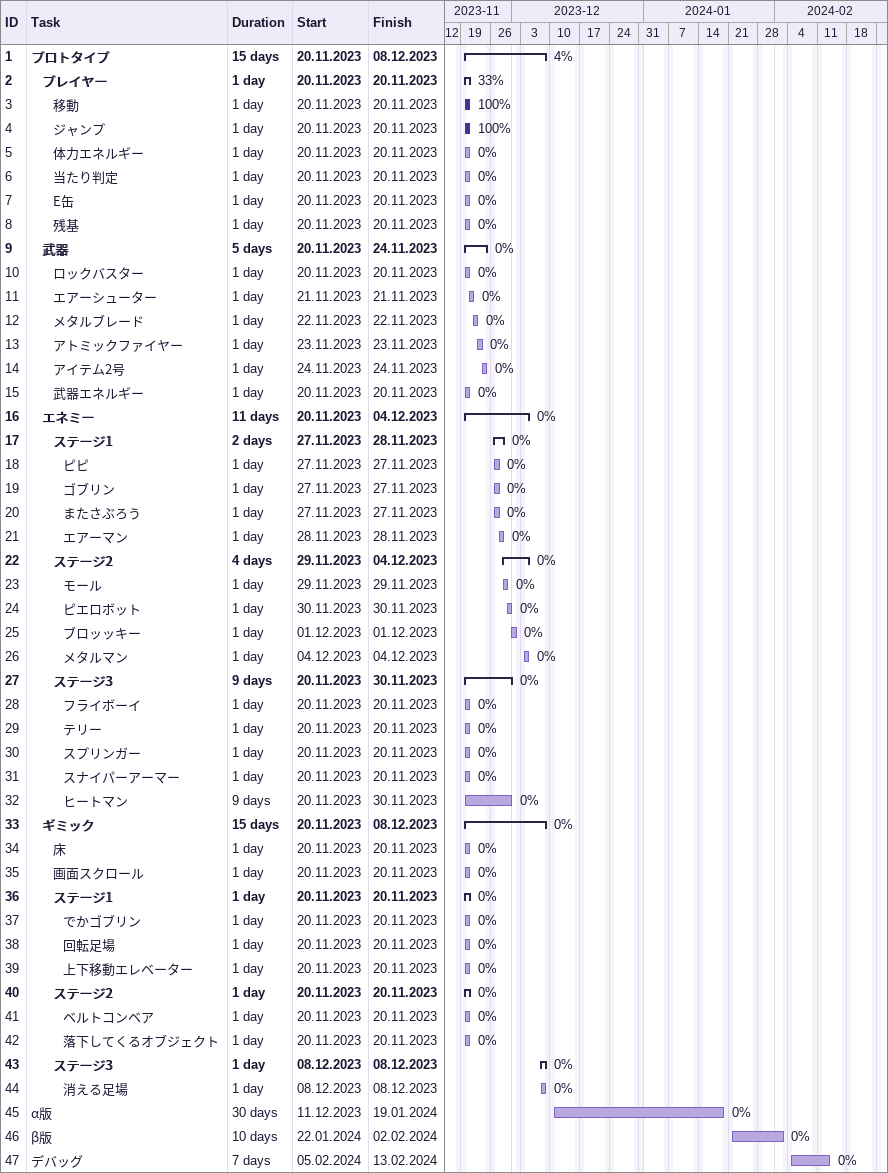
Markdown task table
| ID | Level | Task | Duration | Start | Finish | % complete |
|---|---|---|---|---|---|---|
| 1 | 1 | **プロトタイプ** | 15d | 2023-11-20 | 2023-12-08 | 4 |
| 2 | 2 | **プレイヤー** | 1d | 2023-11-20 | 2023-11-20 | 33 |
| 3 | 3 | 移動 | 1d | 2023-11-20 | 2023-11-20 | 100 |
| 4 | 3 | ジャンプ | 1d | 2023-11-20 | 2023-11-20 | 100 |
| 5 | 3 | 体力エネルギー | 1d | 2023-11-20 | 2023-11-20 | 0 |
| 6 | 3 | 当たり判定 | 1d | 2023-11-20 | 2023-11-20 | 0 |
| 7 | 3 | E缶 | 1d | 2023-11-20 | 2023-11-20 | 0 |
| 8 | 3 | 残基 | 1d | 2023-11-20 | 2023-11-20 | 0 |
| 9 | 2 | **武器** | 5d | 2023-11-20 | 2023-11-24 | 0 |
| 10 | 3 | ロックバスター | 1d | 2023-11-20 | 2023-11-20 | 0 |
| 11 | 3 | エアーシューター | 1d | 2023-11-21 | 2023-11-21 | 0 |
| 12 | 3 | メタルブレード | 1d | 2023-11-22 | 2023-11-22 | 0 |
| 13 | 3 | アトミックファイヤー | 1d | 2023-11-23 | 2023-11-23 | 0 |
| 14 | 3 | アイテム2号 | 1d | 2023-11-24 | 2023-11-24 | 0 |
| 15 | 3 | 武器エネルギー | 1d | 2023-11-20 | 2023-11-20 | 0 |
| 16 | 2 | **エネミー** | 11d | 2023-11-20 | 2023-12-04 | 0 |
| 17 | 3 | **ステージ1** | 2d | 2023-11-27 | 2023-11-28 | 0 |
| 18 | 4 | ピピ | 1d | 2023-11-27 | 2023-11-27 | 0 |
| 19 | 4 | ゴブリン | 1d | 2023-11-27 | 2023-11-27 | 0 |
| 20 | 4 | またさぶろう | 1d | 2023-11-27 | 2023-11-27 | 0 |
| 21 | 4 | エアーマン | 1d | 2023-11-28 | 2023-11-28 | 0 |
| 22 | 3 | **ステージ2** | 4d | 2023-11-29 | 2023-12-04 | 0 |
| 23 | 4 | モール | 1d | 2023-11-29 | 2023-11-29 | 0 |
| 24 | 4 | ピエロボット | 1d | 2023-11-30 | 2023-11-30 | 0 |
| 25 | 4 | ブロッッキー | 1d | 2023-12-01 | 2023-12-01 | 0 |
| 26 | 4 | メタルマン | 1d | 2023-12-04 | 2023-12-04 | 0 |
| 27 | 3 | **ステージ3** | 9d | 2023-11-20 | 2023-11-30 | 0 |
| 28 | 4 | フライボーイ | 1d | 2023-11-20 | 2023-11-20 | 0 |
| 29 | 4 | テリー | 1d | 2023-11-20 | 2023-11-20 | 0 |
| 30 | 4 | スプリンガー | 1d | 2023-11-20 | 2023-11-20 | 0 |
| 31 | 4 | スナイパーアーマー | 1d | 2023-11-20 | 2023-11-20 | 0 |
| 32 | 4 | ヒートマン | 9d | 2023-11-20 | 2023-11-30 | 0 |
| 33 | 2 | **ギミック** | 15d | 2023-11-20 | 2023-12-08 | 0 |
| 34 | 3 | 床 | 1d | 2023-11-20 | 2023-11-20 | 0 |
| 35 | 3 | 画面スクロール | 1d | 2023-11-20 | 2023-11-20 | 0 |
| 36 | 3 | **ステージ1** | 1d | 2023-11-20 | 2023-11-20 | 0 |
| 37 | 4 | でかゴブリン | 1d | 2023-11-20 | 2023-11-20 | 0 |
| 38 | 4 | 回転足場 | 1d | 2023-11-20 | 2023-11-20 | 0 |
| 39 | 4 | 上下移動エレベーター | 1d | 2023-11-20 | 2023-11-20 | 0 |
| 40 | 3 | **ステージ2** | 1d | 2023-11-20 | 2023-11-20 | 0 |
| 41 | 4 | ベルトコンベア | 1d | 2023-11-20 | 2023-11-20 | 0 |
| 42 | 4 | 落下してくるオブジェクト | 1d | 2023-11-20 | 2023-11-20 | 0 |
| 43 | 3 | **ステージ3** | 1d | 2023-12-08 | 2023-12-08 | 0 |
| 44 | 4 | 消える足場 | 1d | 2023-12-08 | 2023-12-08 | 0 |
| 45 | 1 | α版 | 30d | 2023-12-11 | 2024-01-19 | 0 |
| 46 | 1 | β版 | 10d | 2024-01-22 | 2024-02-02 | 0 |
| 47 | 1 | デバッグ | 7d | 2024-02-05 | 2024-02-13 | 0 |
